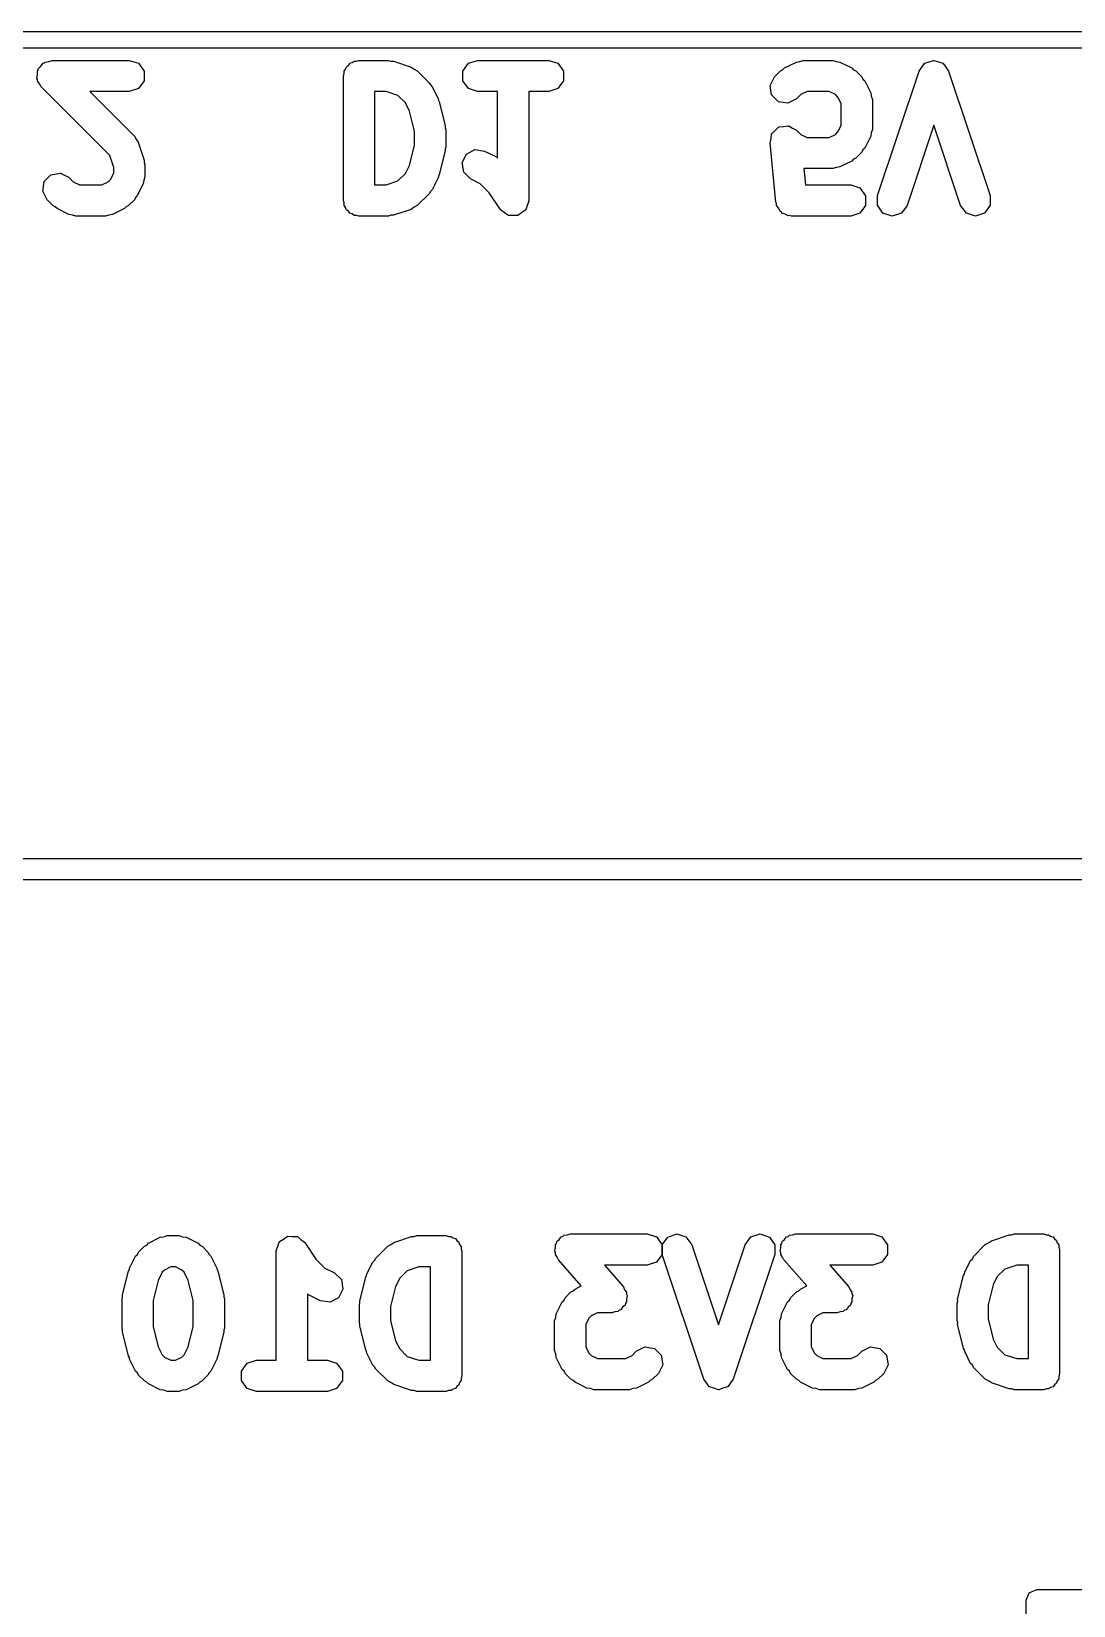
# Model space of a CAD drawing. Extents: x 111.8 to 137.6, y -130 to -95.3.
# Drawn here: x 124.13 to 130.4, y -104.82 to -95.35 of the extents above; entities that cross this region are included whole.
import ezdxf

# ---------------------------------------------------------------- set-up
doc = ezdxf.new("R2010")
doc.units = 0
doc.layers.add('BLACK', color=7, linetype='CONTINUOUS')

msp = doc.modelspace()

# ---------------------------------------------------------------- linework, layer by layer
at = {"layer": 'BLACK', "linetype": 'CONTINUOUS'}
for p, q in [((112.758, -95.3452), (135.472, -95.3452)), ((135.462, -95.4452), (112.768, -95.4452)), ((124.161, -95.5838), (124.165, -95.5777)), ((124.161, -95.6058), (124.161, -95.5838)), ((124.165, -95.5777), (124.166, -95.5702)), ((124.166, -95.5702), (124.182, -95.5547)), ((124.182, -95.5547), (124.195, -95.5369)), ((124.195, -95.5369), (124.202, -95.5346)), ((124.202, -95.5346), (124.207, -95.5293)), ((124.207, -95.5293), (124.229, -95.5258)), ((124.229, -95.5258), (124.25, -95.519)), ((124.25, -95.519), (124.714, -95.519)), ((124.714, -95.519), (124.769, -95.5369)), ((124.769, -95.5369), (124.803, -95.5838)), ((124.803, -95.5838), (124.803, -95.6418)), ((126.007, -95.5838), (126.016, -95.5718)), ((126.007, -95.5987), (126.007, -95.5838)), ((126.016, -95.5718), (126.021, -95.5577)), ((126.021, -95.5577), (126.033, -95.549)), ((126.033, -95.549), (126.041, -95.5369)), ((126.041, -95.5369), (126.055, -95.5324)), ((126.055, -95.5324), (126.067, -95.5236)), ((126.067, -95.5236), (126.082, -95.5236)), ((126.082, -95.5236), (126.096, -95.519)), ((126.096, -95.519), (126.275, -95.519)), ((126.275, -95.519), (126.289, -95.5237)), ((126.289, -95.5237), (126.305, -95.5238)), ((126.305, -95.5238), (126.412, -95.5596)), ((126.412, -95.5596), (126.429, -95.5724)), ((126.429, -95.5724), (126.448, -95.5822)), ((126.448, -95.5822), (126.52, -95.6536)), ((126.722, -95.5838), (126.756, -95.5369)), ((126.722, -95.6418), (126.722, -95.5838)), ((126.756, -95.5369), (126.811, -95.519)), ((126.811, -95.519), (127.239, -95.519)), ((127.239, -95.519), (127.294, -95.5369)), ((127.294, -95.5369), (127.328, -95.5838)), ((127.328, -95.5838), (127.328, -95.6418)), ((128.598, -95.6179), (128.634, -95.5822)), ((128.634, -95.5822), (128.647, -95.5753)), ((128.647, -95.5753), (128.658, -95.5646)), ((128.658, -95.5646), (128.73, -95.5289)), ((128.73, -95.5289), (128.751, -95.5257)), ((128.751, -95.5257), (128.771, -95.519)), ((128.771, -95.519), (128.95, -95.519)), ((128.95, -95.519), (128.971, -95.5257)), ((128.971, -95.5257), (128.992, -95.5289)), ((128.992, -95.5289), (129.063, -95.5646)), ((129.063, -95.5646), (129.074, -95.5753)), ((129.074, -95.5753), (129.088, -95.5822)), ((129.088, -95.5822), (129.123, -95.6179)), ((129.218, -96.3331), (129.468, -95.5831)), ((129.468, -95.5831), (129.485, -95.5604)), ((129.485, -95.5604), (129.501, -95.5374)), ((129.501, -95.5374), (129.502, -95.5371)), ((129.502, -95.5371), (129.503, -95.5365)), ((129.503, -95.5365), (129.53, -95.528)), ((129.53, -95.528), (129.556, -95.519)), ((129.556, -95.519), (129.557, -95.5193)), ((129.557, -95.5193), (129.558, -95.519)), ((129.558, -95.519), (129.585, -95.528)), ((129.585, -95.528), (129.612, -95.5365)), ((129.612, -95.5365), (129.612, -95.5371)), ((129.612, -95.5371), (129.613, -95.5374)), ((129.613, -95.5374), (129.629, -95.5604)), ((129.629, -95.5604), (129.646, -95.5831)), ((129.646, -95.5831), (129.896, -96.3331)), ((124.157, -95.6274), (124.161, -95.6058)), ((124.161, -95.6342), (124.157, -95.6274)), ((124.161, -95.6418), (124.161, -95.6342)), ((124.174, -95.6595), (124.161, -95.6418)), ((124.184, -95.6791), (124.174, -95.6595)), ((124.597, -96.092), (124.184, -95.6791)), ((124.769, -95.6886), (124.714, -95.7065)), ((124.803, -95.6418), (124.769, -95.6886)), ((126.003, -95.6128), (126.007, -95.5987)), ((126.003, -96.3628), (126.003, -95.6128)), ((126.52, -95.6536), (126.527, -95.6672)), ((126.527, -95.6672), (126.537, -95.678)), ((126.537, -95.678), (126.573, -95.7494)), ((126.756, -95.6886), (126.722, -95.6418)), ((126.811, -95.7065), (126.756, -95.6886)), ((127.294, -95.6886), (127.239, -95.7065)), ((127.328, -95.6418), (127.294, -95.6886)), ((128.572, -95.6695), (128.598, -95.6179)), ((128.581, -95.7268), (128.572, -95.6695)), ((129.123, -95.6179), (129.13, -95.6315)), ((129.13, -95.6315), (129.141, -95.6423)), ((129.141, -95.6423), (129.177, -95.7137)), ((124.714, -95.7065), (124.476, -95.7065)), ((124.476, -95.7065), (124.745, -95.9751)), ((126.26, -95.7065), (126.19, -95.7065)), ((126.19, -95.7065), (126.19, -96.269)), ((126.331, -95.7304), (126.26, -95.7065)), ((126.377, -95.7755), (126.331, -95.7304)), ((126.401, -95.8241), (126.377, -95.7755)), ((126.573, -95.7494), (126.575, -95.7598)), ((126.575, -95.7598), (126.58, -95.7686)), ((126.58, -95.7686), (126.616, -95.9115)), ((126.931, -95.7065), (126.811, -95.7065)), ((126.931, -96.1074), (126.931, -95.7065)), ((127.239, -95.7065), (127.119, -95.7065)), ((127.119, -95.7065), (127.119, -96.3628)), ((128.622, -95.7677), (128.581, -95.7268)), ((128.679, -95.7768), (128.622, -95.7677)), ((128.731, -95.7505), (128.679, -95.7768)), ((128.756, -95.7255), (128.731, -95.7505)), ((128.794, -95.7065), (128.756, -95.7255)), ((128.928, -95.7065), (128.794, -95.7065)), ((128.966, -95.7255), (128.928, -95.7065)), ((128.98, -95.7397), (128.966, -95.7255)), ((128.999, -95.7778), (128.98, -95.7397)), ((128.999, -95.9121), (128.999, -95.7778)), ((129.177, -95.7137), (129.18, -95.7351)), ((129.18, -95.7351), (129.187, -95.7556)), ((129.187, -95.7556), (129.187, -95.9342)), ((126.431, -95.9458), (126.401, -95.8241)), ((126.431, -96.0298), (126.431, -95.9458)), ((126.616, -95.9115), (126.615, -95.9231)), ((126.615, -95.9231), (126.619, -95.9342)), ((126.619, -95.9342), (126.619, -96.0414)), ((128.577, -95.9892), (128.581, -95.9631)), ((128.581, -95.9631), (128.583, -95.9611)), ((128.583, -95.9584), (128.603, -95.9408)), ((128.583, -95.9611), (128.583, -95.9584)), ((128.603, -95.9408), (128.622, -95.9221)), ((128.622, -95.9221), (128.624, -95.9217)), ((128.624, -95.9217), (128.627, -95.9198)), ((128.627, -95.9198), (128.653, -95.9172)), ((128.653, -95.9172), (128.679, -95.913)), ((128.679, -95.913), (128.681, -95.9143)), ((128.681, -95.9143), (128.684, -95.914)), ((128.684, -95.914), (128.707, -95.9274)), ((128.707, -95.9274), (128.731, -95.9394)), ((128.731, -95.9394), (128.756, -95.9643)), ((128.756, -95.9643), (128.794, -95.9833)), ((128.928, -95.9833), (128.966, -95.9643)), ((128.966, -95.9643), (128.98, -95.9501)), ((128.98, -95.9501), (128.999, -95.9121)), ((129.18, -95.9548), (129.177, -95.9761)), ((129.187, -95.9342), (129.18, -95.9548)), ((129.557, -95.9092), (129.396, -96.3924)), ((129.718, -96.3924), (129.557, -95.9092)), ((124.745, -95.9751), (124.755, -95.9943)), ((124.755, -95.9943), (124.768, -96.0117)), ((124.768, -96.0117), (124.803, -96.1189)), ((126.401, -96.1515), (126.431, -96.0298)), ((126.616, -96.0641), (126.58, -96.207)), ((126.619, -96.0414), (126.615, -96.0525)), ((126.615, -96.0525), (126.616, -96.0641)), ((126.744, -96.0827), (126.795, -96.056)), ((126.795, -96.056), (126.853, -96.0646)), ((126.853, -96.0646), (126.924, -96.1004)), ((128.571, -96.015), (128.577, -95.9892)), ((128.607, -96.3721), (128.571, -96.015)), ((128.794, -95.9833), (128.928, -95.9833)), ((129.13, -96.0584), (129.123, -96.0719)), ((129.141, -96.0476), (129.13, -96.0584)), ((129.177, -95.9761), (129.141, -96.0476)), ((124.621, -96.1637), (124.597, -96.092)), ((124.621, -96.1978), (124.621, -96.1637)), ((124.803, -96.1189), (124.803, -96.134)), ((124.803, -96.134), (124.808, -96.1485)), ((124.808, -96.1485), (124.808, -96.2199)), ((126.377, -96.2001), (126.401, -96.1515)), ((126.718, -96.1345), (126.744, -96.0827)), ((126.728, -96.1917), (126.718, -96.1345)), ((126.924, -96.1004), (126.931, -96.1074)), ((128.971, -96.1641), (128.95, -96.1708)), ((128.992, -96.1609), (128.971, -96.1641)), ((129.063, -96.1252), (128.992, -96.1609)), ((129.074, -96.1145), (129.063, -96.1252)), ((129.088, -96.1076), (129.074, -96.1145)), ((129.123, -96.0719), (129.088, -96.1076)), ((124.193, -96.306), (124.202, -96.2488)), ((124.202, -96.2488), (124.243, -96.2078)), ((124.243, -96.2078), (124.3, -96.1988)), ((124.3, -96.1988), (124.352, -96.2251)), ((124.352, -96.2251), (124.377, -96.25)), ((124.377, -96.25), (124.415, -96.269)), ((124.549, -96.269), (124.587, -96.25)), ((124.587, -96.25), (124.602, -96.2358)), ((124.602, -96.2358), (124.621, -96.1978)), ((124.801, -96.2405), (124.798, -96.2619)), ((124.808, -96.2199), (124.801, -96.2405)), ((126.26, -96.269), (126.331, -96.2451)), ((126.331, -96.2451), (126.377, -96.2001)), ((126.573, -96.2261), (126.537, -96.2976)), ((126.575, -96.2158), (126.573, -96.2261)), ((126.58, -96.207), (126.575, -96.2158)), ((126.769, -96.2324), (126.728, -96.1917)), ((126.827, -96.2613), (126.769, -96.2324)), ((128.95, -96.1708), (128.775, -96.1708)), ((128.775, -96.1708), (128.785, -96.269)), ((124.219, -96.3576), (124.193, -96.306)), ((124.415, -96.269), (124.549, -96.269)), ((124.752, -96.3441), (124.745, -96.3576)), ((124.762, -96.3333), (124.752, -96.3441)), ((124.798, -96.2619), (124.762, -96.3333)), ((126.19, -96.269), (126.26, -96.269)), ((126.52, -96.3219), (126.448, -96.3934)), ((126.527, -96.3084), (126.52, -96.3219)), ((126.537, -96.2976), (126.527, -96.3084)), ((126.881, -96.3154), (126.827, -96.2613)), ((126.947, -96.4148), (126.881, -96.3154)), ((128.785, -96.269), (129.057, -96.269)), ((129.057, -96.269), (129.112, -96.2869)), ((129.112, -96.2869), (129.146, -96.3338)), ((129.146, -96.3338), (129.146, -96.3918)), ((129.218, -96.3911), (129.218, -96.3331)), ((129.896, -96.3331), (129.897, -96.3911)), ((124.255, -96.3934), (124.219, -96.3576)), ((124.269, -96.4003), (124.255, -96.3934)), ((124.28, -96.4109), (124.269, -96.4003)), ((124.351, -96.4466), (124.28, -96.4109)), ((124.372, -96.4499), (124.351, -96.4466)), ((124.613, -96.4466), (124.592, -96.4499)), ((124.685, -96.4109), (124.613, -96.4466)), ((124.696, -96.4003), (124.685, -96.4109)), ((124.709, -96.3934), (124.696, -96.4003)), ((124.745, -96.3576), (124.709, -96.3934)), ((126.007, -96.3769), (126.003, -96.3628)), ((126.007, -96.3918), (126.007, -96.3769)), ((126.016, -96.4038), (126.007, -96.3918)), ((126.021, -96.4179), (126.016, -96.4038)), ((126.033, -96.4266), (126.021, -96.4179)), ((126.041, -96.4386), (126.033, -96.4266)), ((126.055, -96.4432), (126.041, -96.4386)), ((126.067, -96.4519), (126.055, -96.4432)), ((126.412, -96.416), (126.305, -96.4517)), ((126.429, -96.4032), (126.412, -96.416)), ((126.448, -96.3934), (126.429, -96.4032)), ((126.949, -96.416), (126.947, -96.4148)), ((126.949, -96.4179), (126.949, -96.416)), ((126.971, -96.4339), (126.949, -96.4179)), ((126.992, -96.4507), (126.971, -96.4339)), ((127.076, -96.436), (127.054, -96.4519)), ((127.099, -96.4209), (127.076, -96.436)), ((127.101, -96.4179), (127.099, -96.419)), ((127.099, -96.419), (127.099, -96.4209)), ((127.109, -96.392), (127.101, -96.4179)), ((127.119, -96.3666), (127.109, -96.392)), ((127.119, -96.3628), (127.118, -96.3647)), ((127.118, -96.3647), (127.119, -96.3666)), ((128.611, -96.3815), (128.607, -96.3721)), ((128.611, -96.3918), (128.611, -96.3815)), ((128.622, -96.4074), (128.611, -96.3918)), ((128.63, -96.4252), (128.622, -96.4074)), ((128.639, -96.4303), (128.63, -96.4252)), ((128.645, -96.4386), (128.639, -96.4303)), ((128.663, -96.4446), (128.645, -96.4386)), ((128.68, -96.4544), (128.663, -96.4446)), ((129.112, -96.4386), (129.057, -96.4565)), ((129.146, -96.3918), (129.112, -96.4386)), ((129.251, -96.4382), (129.218, -96.3911)), ((129.306, -96.4565), (129.251, -96.4382)), ((129.362, -96.439), (129.306, -96.4565)), ((129.396, -96.3924), (129.362, -96.439)), ((129.753, -96.439), (129.718, -96.3924)), ((129.808, -96.4565), (129.753, -96.439)), ((129.863, -96.4382), (129.808, -96.4565)), ((129.897, -96.3911), (129.863, -96.4382)), ((124.393, -96.4565), (124.372, -96.4499)), ((124.571, -96.4565), (124.393, -96.4565)), ((124.592, -96.4499), (124.571, -96.4565)), ((126.082, -96.4519), (126.067, -96.4519)), ((126.096, -96.4565), (126.082, -96.4519)), ((126.275, -96.4565), (126.096, -96.4565)), ((126.289, -96.4518), (126.275, -96.4565)), ((126.305, -96.4517), (126.289, -96.4518)), ((126.994, -96.4508), (126.992, -96.4507)), ((126.996, -96.4519), (126.994, -96.4508)), ((127.023, -96.4519), (126.996, -96.4519)), ((127.05, -96.453), (127.023, -96.4519)), ((127.052, -96.4519), (127.05, -96.453)), ((127.054, -96.4519), (127.052, -96.4519)), ((128.69, -96.4534), (128.68, -96.4544)), ((128.7, -96.4565), (128.69, -96.4534)), ((129.057, -96.4565), (128.7, -96.4565)), ((117.106, -100.324), (134.106, -100.324)), ((134.106, -100.451), (117.106, -100.451)), ((124.83, -102.639), (124.901, -102.603)), ((124.901, -102.603), (124.923, -102.6)), ((124.923, -102.6), (124.943, -102.593)), ((124.943, -102.593), (125.014, -102.593)), ((125.014, -102.593), (125.035, -102.6)), ((125.035, -102.6), (125.056, -102.603)), ((125.056, -102.603), (125.128, -102.639)), ((125.642, -102.614), (125.664, -102.598)), ((125.664, -102.598), (125.666, -102.598)), ((125.666, -102.598), (125.668, -102.597)), ((125.668, -102.597), (125.695, -102.598)), ((125.695, -102.598), (125.722, -102.598)), ((125.722, -102.598), (125.724, -102.599)), ((125.724, -102.599), (125.726, -102.599)), ((125.726, -102.599), (125.747, -102.616)), ((126.306, -102.634), (126.413, -102.598)), ((126.413, -102.598), (126.429, -102.598)), ((126.429, -102.598), (126.443, -102.593)), ((126.443, -102.593), (126.622, -102.593)), ((126.622, -102.593), (126.636, -102.598)), ((126.636, -102.598), (126.651, -102.598)), ((126.651, -102.598), (126.663, -102.607)), ((127.302, -102.617), (127.313, -102.601)), ((127.313, -102.601), (127.323, -102.598)), ((127.323, -102.598), (127.331, -102.591)), ((127.331, -102.591), (127.35, -102.589)), ((127.35, -102.589), (127.368, -102.583)), ((127.368, -102.583), (127.832, -102.583)), ((127.832, -102.583), (127.887, -102.601)), ((127.887, -102.601), (127.922, -102.648)), ((127.922, -102.649), (127.955, -102.602)), ((127.955, -102.602), (128.01, -102.583)), ((128.01, -102.583), (128.065, -102.601)), ((128.065, -102.601), (128.1, -102.648)), ((128.422, -102.648), (128.456, -102.601)), ((128.456, -102.601), (128.512, -102.583)), ((128.512, -102.583), (128.567, -102.602)), ((128.567, -102.602), (128.6, -102.649)), ((128.659, -102.617), (128.67, -102.601)), ((128.67, -102.601), (128.68, -102.598)), ((128.68, -102.598), (128.688, -102.591)), ((128.688, -102.591), (128.707, -102.589)), ((128.707, -102.589), (128.725, -102.583)), ((128.725, -102.583), (129.189, -102.583)), ((129.189, -102.583), (129.245, -102.601)), ((129.245, -102.601), (129.279, -102.648)), ((129.904, -102.624), (130.011, -102.588)), ((130.011, -102.588), (130.026, -102.588)), ((130.026, -102.588), (130.041, -102.583)), ((130.041, -102.583), (130.219, -102.583)), ((130.219, -102.583), (130.234, -102.588)), ((130.234, -102.588), (130.248, -102.588)), ((130.248, -102.588), (130.26, -102.597)), ((130.26, -102.597), (130.275, -102.601)), ((130.275, -102.601), (130.283, -102.613)), ((124.763, -102.706), (124.77, -102.692)), ((124.77, -102.692), (124.805, -102.657)), ((124.805, -102.657), (124.819, -102.65)), ((124.819, -102.65), (124.83, -102.639)), ((125.128, -102.639), (125.139, -102.65)), ((125.139, -102.65), (125.152, -102.657)), ((125.152, -102.657), (125.188, -102.692)), ((125.188, -102.692), (125.195, -102.706)), ((125.599, -102.683), (125.609, -102.658)), ((125.6, -102.685), (125.599, -102.683)), ((125.599, -102.687), (125.6, -102.685)), ((125.599, -103.343), (125.599, -102.687)), ((125.609, -102.658), (125.617, -102.632)), ((125.617, -102.632), (125.619, -102.631)), ((125.619, -102.629), (125.642, -102.614)), ((125.619, -102.631), (125.619, -102.629)), ((125.747, -102.616), (125.769, -102.632)), ((125.769, -102.632), (125.77, -102.634)), ((125.77, -102.634), (125.771, -102.635)), ((125.771, -102.635), (125.837, -102.735)), ((126.198, -102.728), (126.27, -102.657)), ((126.27, -102.657), (126.289, -102.647)), ((126.289, -102.647), (126.306, -102.634)), ((126.663, -102.607), (126.677, -102.611)), ((126.677, -102.611), (126.685, -102.623)), ((126.685, -102.623), (126.697, -102.632)), ((126.697, -102.632), (126.702, -102.646)), ((126.702, -102.646), (126.711, -102.658)), ((126.711, -102.658), (126.711, -102.673)), ((126.711, -102.673), (126.715, -102.687)), ((126.715, -102.687), (126.715, -103.437)), ((127.275, -102.686), (127.279, -102.667)), ((127.279, -102.696), (127.275, -102.686)), ((127.279, -102.648), (127.285, -102.64)), ((127.279, -102.667), (127.279, -102.648)), ((127.279, -102.706), (127.279, -102.696)), ((127.285, -102.64), (127.288, -102.629)), ((127.288, -102.629), (127.302, -102.617)), ((127.922, -102.648), (127.922, -102.706)), ((127.922, -102.707), (127.922, -102.649)), ((128.1, -102.648), (128.261, -103.131)), ((128.261, -103.131), (128.422, -102.648)), ((128.6, -102.649), (128.6, -102.707)), ((128.632, -102.686), (128.636, -102.667)), ((128.636, -102.696), (128.632, -102.686)), ((128.636, -102.648), (128.642, -102.64)), ((128.636, -102.667), (128.636, -102.648)), ((128.636, -102.706), (128.636, -102.696)), ((128.642, -102.64), (128.645, -102.629)), ((128.645, -102.629), (128.659, -102.617)), ((129.279, -102.648), (129.279, -102.706)), ((129.796, -102.718), (129.867, -102.647)), ((129.867, -102.647), (129.887, -102.637)), ((129.887, -102.637), (129.904, -102.624)), ((130.283, -102.613), (130.295, -102.622)), ((130.295, -102.622), (130.3, -102.636)), ((130.3, -102.636), (130.309, -102.648)), ((130.309, -102.648), (130.309, -102.663)), ((130.309, -102.663), (130.313, -102.677)), ((130.313, -102.677), (130.313, -103.427)), ((124.715, -102.798), (124.716, -102.788)), ((124.716, -102.788), (124.752, -102.717)), ((124.752, -102.717), (124.763, -102.706)), ((124.965, -102.781), (124.927, -102.8)), ((124.992, -102.781), (124.965, -102.781)), ((125.03, -102.8), (124.992, -102.781)), ((125.195, -102.706), (125.205, -102.717)), ((125.205, -102.717), (125.241, -102.788)), ((125.241, -102.788), (125.243, -102.798)), ((125.837, -102.735), (125.891, -102.789)), ((125.891, -102.789), (125.949, -102.818)), ((126.145, -102.824), (126.181, -102.752)), ((126.181, -102.752), (126.191, -102.742)), ((126.191, -102.742), (126.198, -102.728)), ((126.458, -102.781), (126.387, -102.805)), ((126.528, -102.781), (126.458, -102.781)), ((126.528, -103.343), (126.528, -102.781)), ((127.29, -102.722), (127.279, -102.706)), ((127.298, -102.739), (127.29, -102.722)), ((127.435, -102.896), (127.298, -102.739)), ((127.832, -102.771), (127.575, -102.771)), ((127.575, -102.771), (127.689, -102.901)), ((127.887, -102.753), (127.832, -102.771)), ((127.922, -102.706), (127.887, -102.753)), ((128.172, -103.457), (127.922, -102.707)), ((128.6, -102.707), (128.35, -103.457)), ((128.647, -102.722), (128.636, -102.706)), ((128.655, -102.739), (128.647, -102.722)), ((128.792, -102.896), (128.655, -102.739)), ((129.189, -102.771), (128.932, -102.771)), ((128.932, -102.771), (129.046, -102.901)), ((129.245, -102.753), (129.189, -102.771)), ((129.279, -102.706), (129.245, -102.753)), ((129.743, -102.814), (129.778, -102.742)), ((129.778, -102.742), (129.789, -102.732)), ((129.789, -102.732), (129.796, -102.718)), ((129.984, -102.795), (129.939, -102.84)), ((130.056, -102.771), (129.984, -102.795)), ((130.126, -102.771), (130.056, -102.771)), ((130.126, -103.333), (130.126, -102.771)), ((124.674, -102.95), (124.709, -102.807)), ((124.709, -102.807), (124.715, -102.798)), ((124.889, -102.863), (124.858, -102.984)), ((124.913, -102.814), (124.889, -102.863)), ((124.927, -102.8), (124.913, -102.814)), ((125.045, -102.814), (125.03, -102.8)), ((125.069, -102.863), (125.045, -102.814)), ((125.099, -102.984), (125.069, -102.863)), ((125.243, -102.798), (125.248, -102.807)), ((125.248, -102.807), (125.284, -102.95)), ((125.949, -102.818), (125.991, -102.858)), ((125.991, -102.858), (126, -102.915)), ((126.102, -102.986), (126.138, -102.843)), ((126.138, -102.843), (126.143, -102.834)), ((126.143, -102.834), (126.145, -102.824)), ((126.342, -102.85), (126.317, -102.899)), ((126.387, -102.805), (126.342, -102.85)), ((129.7, -102.976), (129.736, -102.833)), ((129.736, -102.833), (129.741, -102.824)), ((129.741, -102.824), (129.743, -102.814)), ((129.915, -102.889), (129.885, -103.01)), ((129.939, -102.84), (129.915, -102.889)), ((124.671, -102.973), (124.674, -102.962)), ((124.671, -103.151), (124.671, -102.973)), ((124.674, -102.962), (124.674, -102.95)), ((124.858, -102.984), (124.858, -103.14)), ((125.099, -103.14), (125.099, -102.984)), ((125.284, -102.95), (125.283, -102.962)), ((125.283, -102.962), (125.287, -102.973)), ((125.287, -102.973), (125.287, -103.151)), ((125.794, -102.95), (125.787, -102.943)), ((125.787, -102.943), (125.787, -103.343)), ((125.865, -102.985), (125.794, -102.95)), ((125.923, -102.994), (125.865, -102.985)), ((125.974, -102.967), (125.923, -102.994)), ((126, -102.915), (125.974, -102.967)), ((126.317, -102.899), (126.287, -103.02)), ((127.32, -102.992), (127.331, -102.982)), ((127.331, -102.982), (127.337, -102.968)), ((127.337, -102.968), (127.373, -102.932)), ((127.373, -102.932), (127.387, -102.925)), ((127.387, -102.925), (127.398, -102.915)), ((127.398, -102.915), (127.435, -102.896)), ((127.689, -102.901), (127.696, -102.919)), ((127.696, -102.919), (127.707, -102.934)), ((127.707, -102.934), (127.707, -102.945)), ((127.707, -102.945), (127.711, -102.954)), ((127.711, -102.954), (127.707, -102.973)), ((127.707, -102.973), (127.707, -102.992)), ((128.677, -102.992), (128.688, -102.982)), ((128.688, -102.982), (128.695, -102.968)), ((128.695, -102.968), (128.73, -102.932)), ((128.73, -102.932), (128.744, -102.925)), ((128.744, -102.925), (128.755, -102.915)), ((128.755, -102.915), (128.792, -102.896)), ((129.046, -102.901), (129.053, -102.919)), ((129.053, -102.919), (129.064, -102.934)), ((129.064, -102.934), (129.064, -102.945)), ((129.064, -102.945), (129.069, -102.954)), ((129.069, -102.954), (129.064, -102.973)), ((129.064, -102.973), (129.064, -102.992)), ((129.701, -102.988), (129.7, -102.976)), ((126.099, -103.009), (126.103, -102.998)), ((126.099, -103.116), (126.099, -103.009)), ((126.103, -102.998), (126.102, -102.986)), ((126.287, -103.02), (126.287, -103.104)), ((127.281, -103.085), (127.284, -103.064)), ((127.284, -103.064), (127.32, -102.992)), ((127.495, -103.076), (127.481, -103.09)), ((127.533, -103.057), (127.495, -103.076)), ((127.618, -103.057), (127.533, -103.057)), ((127.636, -103.051), (127.618, -103.057)), ((127.655, -103.049), (127.636, -103.051)), ((127.663, -103.042), (127.655, -103.049)), ((127.673, -103.039), (127.663, -103.042)), ((127.684, -103.023), (127.673, -103.039)), ((127.699, -103.011), (127.684, -103.023)), ((127.701, -103.001), (127.699, -103.011)), ((127.707, -102.992), (127.701, -103.001)), ((128.638, -103.085), (128.641, -103.064)), ((128.641, -103.064), (128.677, -102.992)), ((128.852, -103.076), (128.838, -103.09)), ((128.89, -103.057), (128.852, -103.076)), ((128.975, -103.057), (128.89, -103.057)), ((128.993, -103.051), (128.975, -103.057)), ((129.012, -103.049), (128.993, -103.051)), ((129.02, -103.042), (129.012, -103.049)), ((129.03, -103.039), (129.02, -103.042)), ((129.041, -103.023), (129.03, -103.039)), ((129.056, -103.011), (129.041, -103.023)), ((129.058, -103.001), (129.056, -103.011)), ((129.064, -102.992), (129.058, -103.001)), ((129.697, -102.999), (129.701, -102.988)), ((129.697, -103.106), (129.697, -102.999)), ((129.885, -103.01), (129.885, -103.094)), ((124.674, -103.163), (124.671, -103.151)), ((124.674, -103.174), (124.674, -103.163)), ((124.709, -103.317), (124.674, -103.174)), ((124.858, -103.14), (124.889, -103.262)), ((125.069, -103.262), (125.099, -103.14)), ((125.284, -103.174), (125.248, -103.317)), ((125.287, -103.151), (125.283, -103.163)), ((125.283, -103.163), (125.284, -103.174)), ((126.103, -103.127), (126.099, -103.116)), ((126.102, -103.139), (126.103, -103.127)), ((126.138, -103.281), (126.102, -103.139)), ((126.287, -103.104), (126.317, -103.226)), ((127.274, -103.106), (127.281, -103.085)), ((127.274, -103.284), (127.274, -103.106)), ((127.481, -103.09), (127.462, -103.128)), ((127.462, -103.128), (127.462, -103.262)), ((128.631, -103.106), (128.638, -103.085)), ((128.631, -103.284), (128.631, -103.106)), ((128.838, -103.09), (128.819, -103.128)), ((128.819, -103.128), (128.819, -103.262)), ((129.701, -103.117), (129.697, -103.106)), ((129.7, -103.129), (129.701, -103.117)), ((129.736, -103.271), (129.7, -103.129)), ((129.885, -103.094), (129.915, -103.216)), ((124.889, -103.262), (124.913, -103.31)), ((125.045, -103.31), (125.069, -103.262)), ((126.317, -103.226), (126.342, -103.275)), ((127.462, -103.262), (127.481, -103.3)), ((127.766, -103.289), (127.818, -103.263)), ((127.818, -103.263), (127.875, -103.272)), ((128.819, -103.262), (128.838, -103.3)), ((129.123, -103.289), (129.175, -103.263)), ((129.175, -103.263), (129.232, -103.272)), ((129.915, -103.216), (129.939, -103.265)), ((129.939, -103.265), (129.984, -103.31)), ((124.715, -103.326), (124.709, -103.317)), ((124.716, -103.336), (124.715, -103.326)), ((124.752, -103.408), (124.716, -103.336)), ((124.913, -103.31), (124.927, -103.324)), ((124.927, -103.324), (124.965, -103.343)), ((124.965, -103.343), (124.992, -103.343)), ((124.992, -103.343), (125.03, -103.324)), ((125.03, -103.324), (125.045, -103.31)), ((125.241, -103.336), (125.205, -103.408)), ((125.243, -103.326), (125.241, -103.336)), ((125.248, -103.317), (125.243, -103.326)), ((125.39, -103.408), (125.424, -103.361)), ((125.424, -103.361), (125.479, -103.343)), ((125.479, -103.343), (125.599, -103.343)), ((125.787, -103.343), (125.907, -103.343)), ((125.907, -103.343), (125.962, -103.361)), ((125.962, -103.361), (125.997, -103.408)), ((126.143, -103.29), (126.138, -103.281)), ((126.145, -103.301), (126.143, -103.29)), ((126.181, -103.372), (126.145, -103.301)), ((126.342, -103.275), (126.387, -103.32)), ((126.387, -103.32), (126.458, -103.343)), ((126.458, -103.343), (126.528, -103.343)), ((127.281, -103.305), (127.274, -103.284)), ((127.284, -103.326), (127.281, -103.305)), ((127.32, -103.398), (127.284, -103.326)), ((127.481, -103.3), (127.495, -103.314)), ((127.495, -103.314), (127.533, -103.333)), ((127.533, -103.333), (127.703, -103.333)), ((127.703, -103.333), (127.741, -103.314)), ((127.741, -103.314), (127.766, -103.289)), ((127.875, -103.272), (127.916, -103.313)), ((127.916, -103.313), (127.925, -103.37)), ((128.638, -103.305), (128.631, -103.284)), ((128.641, -103.326), (128.638, -103.305)), ((128.677, -103.398), (128.641, -103.326)), ((128.838, -103.3), (128.852, -103.314)), ((128.852, -103.314), (128.89, -103.333)), ((128.89, -103.333), (129.06, -103.333)), ((129.06, -103.333), (129.098, -103.314)), ((129.098, -103.314), (129.123, -103.289)), ((129.232, -103.272), (129.273, -103.313)), ((129.273, -103.313), (129.282, -103.37)), ((129.741, -103.28), (129.736, -103.271)), ((129.743, -103.291), (129.741, -103.28)), ((129.778, -103.362), (129.743, -103.291)), ((129.789, -103.373), (129.778, -103.362)), ((129.984, -103.31), (130.056, -103.333)), ((130.056, -103.333), (130.126, -103.333)), ((124.763, -103.419), (124.752, -103.408)), ((124.77, -103.432), (124.763, -103.419)), ((124.805, -103.468), (124.77, -103.432)), ((125.188, -103.432), (125.152, -103.468)), ((125.195, -103.419), (125.188, -103.432)), ((125.205, -103.408), (125.195, -103.419)), ((125.39, -103.466), (125.39, -103.408)), ((125.997, -103.408), (125.997, -103.466)), ((126.191, -103.383), (126.181, -103.372)), ((126.198, -103.396), (126.191, -103.383)), ((126.27, -103.468), (126.198, -103.396)), ((126.715, -103.437), (126.711, -103.451)), ((126.711, -103.451), (126.711, -103.466)), ((127.331, -103.409), (127.32, -103.398)), ((127.337, -103.422), (127.331, -103.409)), ((127.373, -103.458), (127.337, -103.422)), ((127.387, -103.465), (127.373, -103.458)), ((127.863, -103.458), (127.849, -103.465)), ((127.899, -103.422), (127.863, -103.458)), ((127.925, -103.37), (127.899, -103.422)), ((128.189, -103.48), (128.172, -103.457)), ((128.35, -103.457), (128.333, -103.48)), ((128.688, -103.409), (128.677, -103.398)), ((128.695, -103.422), (128.688, -103.409)), ((128.73, -103.458), (128.695, -103.422)), ((128.744, -103.465), (128.73, -103.458)), ((129.22, -103.458), (129.207, -103.465)), ((129.256, -103.422), (129.22, -103.458)), ((129.282, -103.37), (129.256, -103.422)), ((129.796, -103.386), (129.789, -103.373)), ((129.867, -103.458), (129.796, -103.386)), ((129.887, -103.468), (129.867, -103.458)), ((130.309, -103.456), (130.3, -103.468)), ((130.313, -103.427), (130.309, -103.441)), ((130.309, -103.441), (130.309, -103.456)), ((124.819, -103.475), (124.805, -103.468)), ((124.83, -103.485), (124.819, -103.475)), ((124.901, -103.521), (124.83, -103.485)), ((124.923, -103.524), (124.901, -103.521)), ((124.943, -103.531), (124.923, -103.524)), ((125.014, -103.531), (124.943, -103.531)), ((125.035, -103.524), (125.014, -103.531)), ((125.056, -103.521), (125.035, -103.524)), ((125.128, -103.485), (125.056, -103.521)), ((125.139, -103.475), (125.128, -103.485)), ((125.152, -103.468), (125.139, -103.475)), ((125.424, -103.513), (125.39, -103.466)), ((125.479, -103.531), (125.424, -103.513)), ((125.907, -103.531), (125.479, -103.531)), ((125.962, -103.513), (125.907, -103.531)), ((125.997, -103.466), (125.962, -103.513)), ((126.289, -103.478), (126.27, -103.468)), ((126.306, -103.49), (126.289, -103.478)), ((126.413, -103.526), (126.306, -103.49)), ((126.429, -103.526), (126.413, -103.526)), ((126.443, -103.531), (126.429, -103.526)), ((126.622, -103.531), (126.443, -103.531)), ((126.636, -103.526), (126.622, -103.531)), ((126.651, -103.526), (126.636, -103.526)), ((126.663, -103.518), (126.651, -103.526)), ((126.677, -103.513), (126.663, -103.518)), ((126.685, -103.501), (126.677, -103.513)), ((126.697, -103.492), (126.685, -103.501)), ((126.702, -103.478), (126.697, -103.492)), ((126.711, -103.466), (126.702, -103.478)), ((127.398, -103.475), (127.387, -103.465)), ((127.469, -103.511), (127.398, -103.475)), ((127.49, -103.514), (127.469, -103.511)), ((127.511, -103.521), (127.49, -103.514)), ((127.725, -103.521), (127.511, -103.521)), ((127.746, -103.514), (127.725, -103.521)), ((127.767, -103.511), (127.746, -103.514)), ((127.839, -103.475), (127.767, -103.511)), ((127.849, -103.465), (127.839, -103.475)), ((128.205, -103.503), (128.189, -103.48)), ((128.206, -103.503), (128.205, -103.503)), ((128.233, -103.512), (128.206, -103.503)), ((128.206, -103.503), (128.206, -103.503)), ((128.26, -103.521), (128.233, -103.512)), ((128.261, -103.521), (128.26, -103.521)), ((128.262, -103.521), (128.261, -103.521)), ((128.288, -103.512), (128.262, -103.521)), ((128.315, -103.503), (128.288, -103.512)), ((128.316, -103.503), (128.315, -103.503)), ((128.317, -103.503), (128.316, -103.503)), ((128.333, -103.48), (128.317, -103.503)), ((128.755, -103.475), (128.744, -103.465)), ((128.826, -103.511), (128.755, -103.475)), ((128.848, -103.514), (128.826, -103.511)), ((128.868, -103.521), (128.848, -103.514)), ((129.082, -103.521), (128.868, -103.521)), ((129.103, -103.514), (129.082, -103.521)), ((129.124, -103.511), (129.103, -103.514)), ((129.196, -103.475), (129.124, -103.511)), ((129.207, -103.465), (129.196, -103.475)), ((129.904, -103.48), (129.887, -103.468)), ((130.011, -103.516), (129.904, -103.48)), ((130.026, -103.516), (130.011, -103.516)), ((130.041, -103.521), (130.026, -103.516)), ((130.219, -103.521), (130.041, -103.521)), ((130.234, -103.516), (130.219, -103.521)), ((130.248, -103.516), (130.234, -103.516)), ((130.26, -103.508), (130.248, -103.516)), ((130.275, -103.503), (130.26, -103.508)), ((130.283, -103.491), (130.275, -103.503)), ((130.295, -103.482), (130.283, -103.491)), ((130.3, -103.468), (130.295, -103.482)), ((130.113, -104.788), (130.132, -104.743)), ((130.132, -104.743), (130.177, -104.724)), ((130.177, -104.724), (136.042, -104.724)), ((130.113, -113.788), (130.113, -104.788))]:
    msp.add_line(p, q, dxfattribs=at)

doc.saveas('drawing.dxf')
